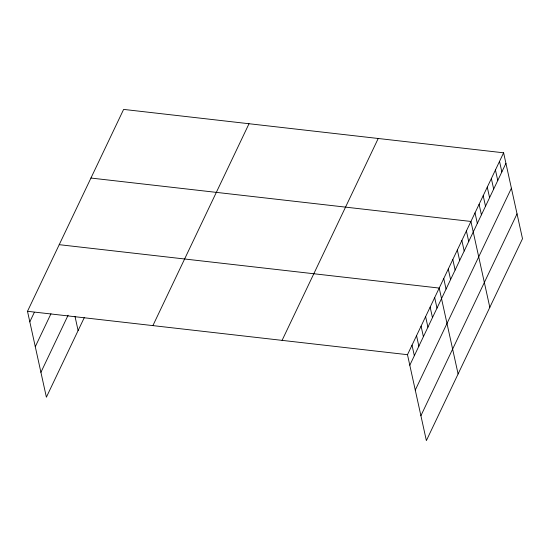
<?xml version="1.0" encoding="UTF-8"?>
<svg xmlns="http://www.w3.org/2000/svg" width="550" height="550" viewBox="0 0 550 550"><rect width="100%" height="100%" fill="white"/><g stroke="black" fill="none" stroke-linecap="round" stroke-linejoin="round"><path stroke-width="0.82" d="M84.384 317.391L46.386 397.189L27.5 311.293L123.626 109.409L503.614 152.811L522.5 238.707L426.374 440.591L407.488 354.688L503.614 152.811M29.817 321.832L34.348 312.311M35.282 346.699L50.971 313.754M40.92 372.322L68.111 315.219M152.893 325.614L249.019 123.729M282.088 340.368L378.221 138.483M409.805 365.228L505.931 163.343M415.271 390.094L511.397 188.217M420.908 415.717L517.034 213.84M90.942 178.049L470.931 221.451L489.816 307.347M59.221 244.674L439.209 288.069L458.095 373.966M27.5 311.293L407.488 354.688M499.531 161.391L501.848 171.923M495.44 169.971L497.757 180.503M491.356 178.551L493.673 189.083M487.272 187.131L489.589 197.663M483.189 195.711L485.506 206.243M479.098 204.291L481.415 214.823M475.014 212.871L477.331 223.403M466.4 230.966L468.717 241.505M461.869 240.481L464.186 251.02M457.339 250.002L459.656 260.535M452.801 259.518L455.118 270.057M448.271 269.032L450.587 279.572M443.74 278.554L446.057 289.087M434.679 297.584L436.996 308.124M430.148 307.106L432.465 317.639M425.611 316.621L427.928 327.161M421.08 326.136L423.397 336.676M416.549 335.658L418.866 346.191M412.019 345.173L414.336 355.712M75.013 316.477L78.107 330.571"/></g></svg>
